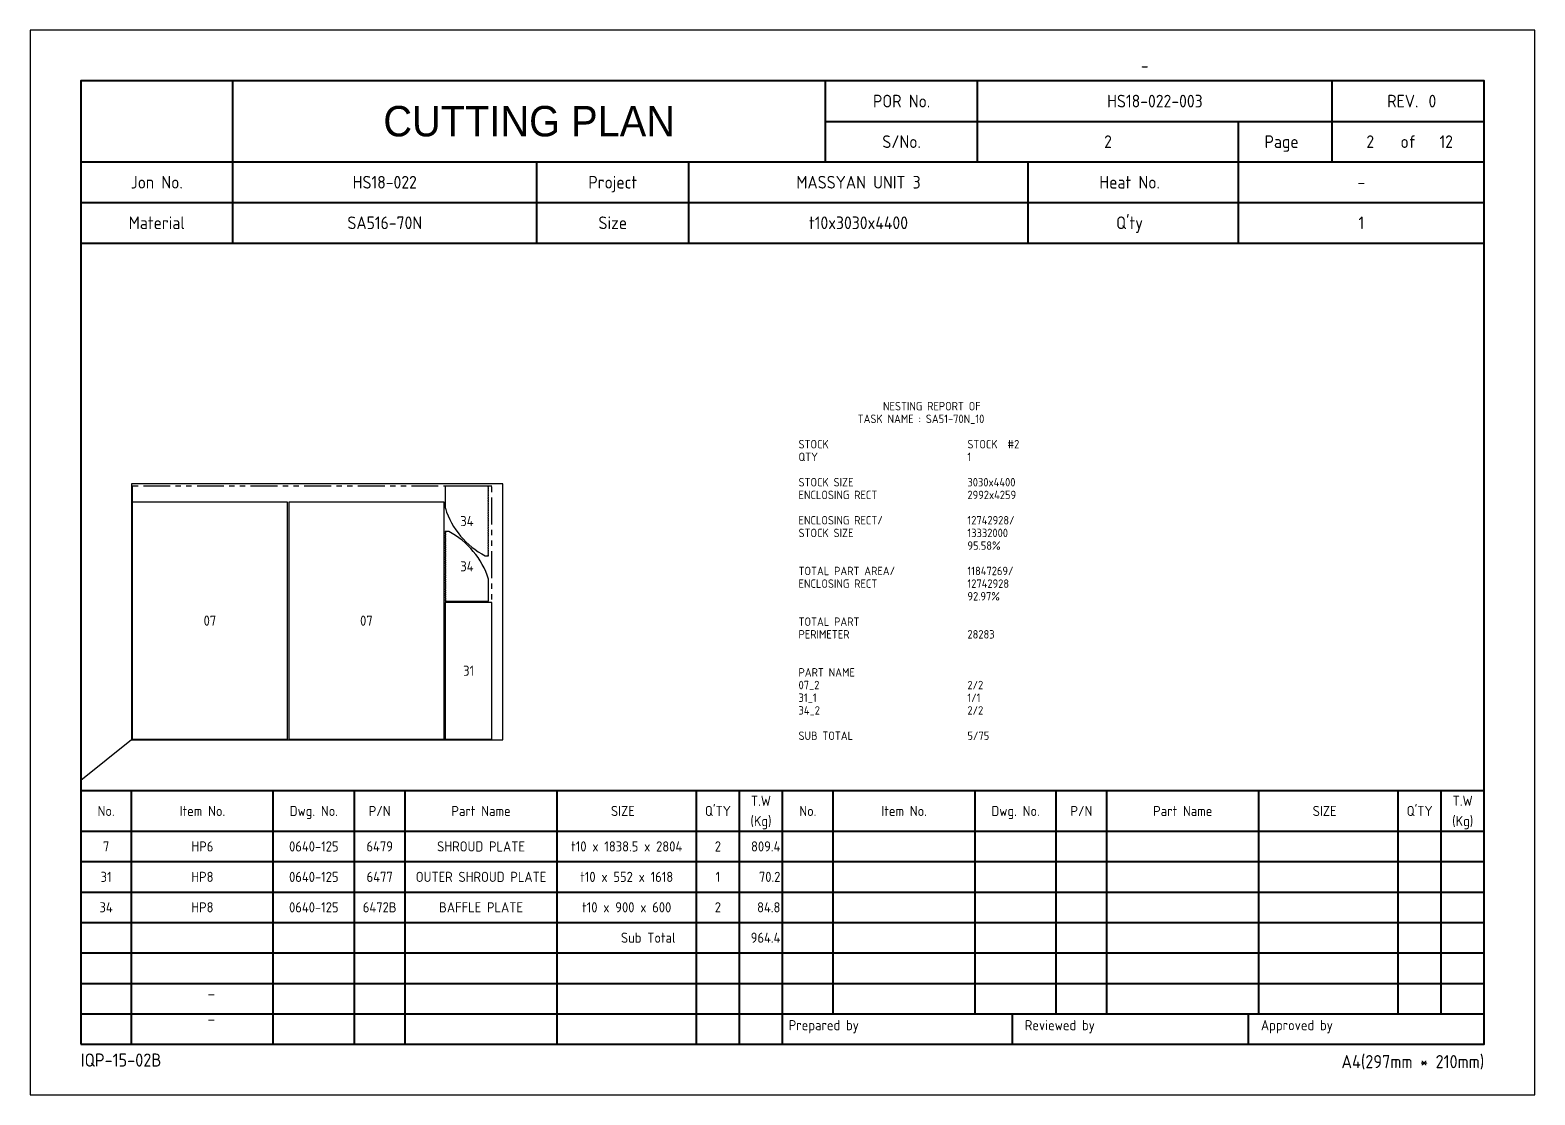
# Model space of a CAD drawing. Header units: millimetres. Extents: x -47360 to 661737, y -45870 to 354580.
# Drawn here: x 320000 to 337820, y 0 to 12600 of the extents above; entities that cross this region are included whole.
import ezdxf
from ezdxf.enums import TextEntityAlignment as Align

# ---------------------------------------------------------------- set-up
doc = ezdxf.new("R2010")
doc.units = ezdxf.units.MM
doc.header["$LTSCALE"] = 10
doc.linetypes.add('PHANTOM', pattern=[63.5, 31.75, -6.35, 6.35, -6.35, 6.35, -6.35])
for name, color, linetype in [('$ENCL_RECT_RESERVED_LAYER$', 4, 'PHANTOM'), ('07_2  010x2804x1838.5', 7, 'Continuous'), ('31_1  010x1618x552', 7, 'Continuous'), ('34_2__010X900X600', 7, 'Continuous'), ('PART-LABEL', 6, 'Continuous'), ('STOCK', 3, 'Continuous'), ('SUMMARY', 4, 'Continuous'), ('T', 2, 'Continuous')]:
    doc.layers.add(name, color=color, linetype=linetype)
doc.layers.add('PAGE', color=9, linetype='Continuous', plot=False)
doc.layers.add('TITLE', color=15, linetype='Continuous', lineweight=40)
doc.styles.get("Standard").update_dxf_attribs({"font": 'isocp2.shx', "bigfont": 'whgtxt.shx'})

# ---------------------------------------------------------------- blocks, each defined once
blk = doc.blocks.new('CP00')
at = {"layer": 'PAGE'}
blk.add_line((20, 70), (10, 62), dxfattribs=at)
blk.add_lwpolyline([(0, 0), (297, 0), (297, 210), (0, 210)], close=True, dxfattribs=at)
at = {"layer": 'TITLE'}
for p, q in [((40, 184), (40, 200)), ((157, 184), (157, 200)), ((10, 184), (287, 184)), ((10, 168), (287, 168)), ((10, 60), (287, 60)), ((148.5, 16), (287, 16))]:
    blk.add_line(p, q, dxfattribs=at)
at = {"layer": 'TITLE', "color": 8}
for p, q in [((187, 184), (187, 200)), ((257, 184), (257, 192)), ((40, 168), (40, 184)), ((130, 168), (130, 184)), ((238.5, 168), (238.5, 184)), ((10, 176), (287, 176)), ((20, 10), (20, 60)), ((48, 10), (48, 60)), ((64, 10), (64, 60)), ((74, 10), (74, 60)), ((104, 10), (104, 60)), ((131.5, 10), (131.5, 60)), ((140, 10), (140, 60)), ((158.5, 16), (158.5, 60)), ((186.5, 16), (186.5, 60)), ((202.5, 16), (202.5, 60)), ((212.5, 16), (212.5, 60)), ((242.5, 16), (242.5, 60)), ((270, 16), (270, 60)), ((278.5, 16), (278.5, 60)), ((10, 52), (287, 52)), ((10, 46), (287, 46)), ((10, 40), (287, 40)), ((10, 34), (287, 34)), ((10, 28), (287, 28)), ((10, 22), (287, 22)), ((10, 16), (148.5, 16)), ((193.8, 16), (193.8, 10)), ((240.4, 16), (240.4, 10))]:
    blk.add_line(p, q, dxfattribs=at)
at = {"layer": 'TITLE', "color": 9}
for p, q in [((257, 192), (257, 200)), ((157, 192), (287, 192)), ((238.5, 184), (238.5, 192)), ((100, 168), (100, 184)), ((197, 168), (197, 184)), ((148.5, 10), (148.5, 60))]:
    blk.add_line(p, q, dxfattribs=at)
at = {"layer": 'TITLE', "color": 15}
blk.add_lwpolyline([(10, 10), (287, 10), (287, 200), (10, 200)], close=True, dxfattribs=at)
at = {"layer": 'PAGE', "color": 2}
blk.add_attdef('ATT_NESTINGPLANNO', text='', height=2.5, dxfattribs=at).set_placement((220, 203), align=Align.MIDDLE_CENTER)
for tag, p in [('ATT_OWNERITEMNO', (35, 7.09)), ('ATT_PARTNAME', (35, 2.09))]:
    blk.add_attdef(tag, text='', height=2.5, dxfattribs=at).set_placement(p, align=Align.MIDDLE_LEFT)
at = {"layer": 'TITLE', "color": 2}
for s, height, p in [('POR No.', 2.5, (172, 196)), ('S/No.', 2.5, (172, 188)), ('Page', 2.5, (247, 188)), ('of', 2.5, (272, 188)), ('Jon No.', 2.5, (25, 180)), ('Project', 2.5, (115, 180)), ('Heat No.', 2.5, (217, 180)), ('-', 2.5, (262.75, 180)), ('Material', 2.5, (25, 172)), ('Size', 2.5, (115, 172)), ("Q'ty", 2.5, (217, 172)), ('No.', 2, (15, 56)), ('Item No.', 2, (34, 56)), ('Dwg. No.', 2, (56, 56)), ('P/N', 2, (69, 56)), ('Part Name', 2, (89, 56)), ('SIZE', 2, (117, 56)), ("Q'TY", 2, (135.75, 56)), ('T.W', 2, (144.25, 58)), ('No.', 2, (153.5, 56)), ('Item No.', 2, (172.5, 56)), ('Dwg. No.', 2, (194.5, 56)), ('P/N', 2, (207.5, 56)), ('Part Name', 2, (227.5, 56)), ('SIZE', 2, (255.5, 56)), ("Q'TY", 2, (274.25, 56)), ('T.W', 2, (282.75, 58)), ('(Kg)', 2, (144.25, 54)), ('(Kg)', 2, (282.75, 54))]:
    blk.add_text(s, height=height, dxfattribs=at).set_placement(p, align=Align.MIDDLE_CENTER)
blk.add_text('REV.', height=2.5, dxfattribs=at).set_placement((274, 196), align=Align.MIDDLE_RIGHT)
blk.add_text('0', height=2.5, dxfattribs=at).set_placement((276, 196), align=Align.MIDDLE_LEFT)
for s, height, p in [('Prepared by', 2, (149.73, 12.75)), ('Reviewed by', 2, (196.33, 12.75)), ('Approved by', 2, (242.93, 12.75)), ('IQP-15-02B', 2.594, (10, 5.57))]:
    blk.add_text(s, height=height, dxfattribs=at).set_placement(p)
blk.add_text('A4(297mm * 210mm)', height=2.5936, dxfattribs=at).set_placement((287, 5.26), align=Align.RIGHT)
at = {"layer": 'TITLE', "color": 3, "insert": (98.5, 192), "char_height": 6, "width": 59.896, "attachment_point": 5}
blk.add_mtext('{\\fHYHeadLine-Medium|b0|i0|c129|p18;CUTTING PLAN}', dxfattribs=at)
at = {"layer": 'TITLE', "color": 2}
for tag, height, p in [('ATT_PORNO', 2.5, (222, 196)), ('ATT_CUTTINGPLANNO', 2.5, (212.75, 188)), ('ATT_PAGENO', 2.5, (264.5, 188)), ('ATT_PAGESUBTOTAL', 2.5, (279.5, 188)), ('ATT_WONO', 2.5, (70, 180)), ('ATT_PROJECT', 2.5, (163.5, 180)), ('ATT_PORWEIGHT', 2, (278.5, 89)), ('ATT_NETWEIGHT', 2, (278.5, 83)), ('ATT_SAVEWEIGHT', 2, (278.5, 77)), ('ATT_SCRAPWEIGHT', 2, (278.5, 71)), ('ATT_CUTTING', 2, (278.5, 65))]:
    blk.add_attdef(tag, text='', height=height, dxfattribs=at).set_placement(p, align=Align.MIDDLE_CENTER)
at = {"layer": 'TITLE', "color": 3}
for tag, p in [('ATT_MATERIAL', (70, 172)), ('ATT_SIZE', (163.5, 172)), ('ATT_QTY', (262.75, 172))]:
    blk.add_attdef(tag, text='', height=2.5, dxfattribs=at).set_placement(p, align=Align.MIDDLE_CENTER)

msp = doc.modelspace()

# ---------------------------------------------------------------- linework, layer by layer
at = {"layer": '$ENCL_RECT_RESERVED_LAYER$'}
msp.add_lwpolyline([(321210, 4210), (325469, 4210), (325469, 7202.05), (321210, 7202.05)], close=True, dxfattribs=at)
at = {"layer": '07_2  010x2804x1838.5'}
for p, q in [((323048.5, 7014), (321210, 7014)), ((321210, 7014), (321210, 4210)), ((323048.5, 4210), (323048.5, 7014)), ((324902, 7014), (323063.5, 7014)), ((323063.5, 7014), (323063.5, 4210)), ((324902, 4210), (324902, 7014)), ((321210, 4210), (323048.5, 4210)), ((323063.5, 4210), (324902, 4210))]:
    msp.add_line(p, q, dxfattribs=at)
at = {"layer": '31_1  010x1618x552'}
for p, q in [((325469, 5828), (324917, 5828)), ((324917, 5828), (324917, 4210)), ((325469, 4210), (325469, 5828)), ((324917, 4210), (325469, 4210))]:
    msp.add_line(p, q, dxfattribs=at)
at = {"layer": '34_2__010X900X600'}
for p, q in [((325429.47, 7202.05, 21059802810.91), (324917, 7202.05, 21059802810.91)), ((324917, 7202.05, 21059802810.91), (324917, 6944.64, 21059802810.91)), ((325429.47, 7197.01, 21059802810.91), (325429.47, 7202.05, 21059802810.91)), ((325429.47, 7174.78, 21059802810.91), (325429.47, 7183.01, 21059802810.91)), ((325429.47, 7152.56, 21059802810.91), (325429.47, 7160.78, 21059802810.91)), ((325429.47, 7130.33, 21059802810.91), (325429.47, 7138.56, 21059802810.91)), ((325429.47, 7108.11, 21059802810.91), (325429.47, 7116.33, 21059802810.91)), ((325429.47, 7085.88, 21059802810.91), (325429.47, 7094.11, 21059802810.91)), ((325429.47, 7063.66, 21059802810.91), (325429.47, 7071.88, 21059802810.91)), ((325429.47, 7041.43, 21059802810.91), (325429.47, 7049.66, 21059802810.91)), ((325429.47, 7019.21, 21059802810.91), (325429.47, 7027.43, 21059802810.91)), ((325429.47, 6996.98, 21059802810.91), (325429.47, 7005.21, 21059802810.91)), ((325429.47, 6974.76, 21059802810.91), (325429.47, 6982.98, 21059802810.91)), ((325429.47, 6952.53, 21059802810.91), (325429.47, 6960.76, 21059802810.91)), ((325429.47, 6930.31, 21059802810.91), (325429.47, 6938.53, 21059802810.91)), ((325429.47, 6908.08, 21059802810.91), (325429.47, 6916.31, 21059802810.91)), ((325429.47, 6885.86, 21059802810.91), (325429.47, 6894.08, 21059802810.91)), ((325429.47, 6863.63, 21059802810.91), (325429.47, 6871.86, 21059802810.91)), ((325429.47, 6841.41, 21059802810.91), (325429.47, 6849.63, 21059802810.91)), ((325429.47, 6819.18, 21059802810.91), (325429.47, 6827.41, 21059802810.91)), ((325429.47, 6796.96, 21059802810.91), (325429.47, 6805.18, 21059802810.91)), ((325429.47, 6774.73, 21059802810.91), (325429.47, 6782.96, 21059802810.91)), ((324951.64, 6667.18, 21059802810.91), (324917, 6667.18, 21059802810.91)), ((324917, 6667.18, 21059802810.91), (324917, 6662.14, 21059802810.91)), ((324917, 6648.14, 21059802810.91), (324917, 6639.91, 21059802810.91)), ((324917, 6625.91, 21059802810.91), (324917, 6617.69, 21059802810.91)), ((324917, 6603.69, 21059802810.91), (324917, 6595.46, 21059802810.91)), ((325429.47, 6752.51, 21059802810.91), (325429.47, 6760.73, 21059802810.91)), ((325429.47, 6730.28, 21059802810.91), (325429.47, 6738.51, 21059802810.91)), ((325429.47, 6708.06, 21059802810.91), (325429.47, 6716.28, 21059802810.91)), ((325429.47, 6685.83, 21059802810.91), (325429.47, 6694.06, 21059802810.91)), ((325429.47, 6663.61, 21059802810.91), (325429.47, 6671.83, 21059802810.91)), ((325429.47, 6641.38, 21059802810.91), (325429.47, 6649.61, 21059802810.91)), ((325429.47, 6619.16, 21059802810.91), (325429.47, 6627.38, 21059802810.91)), ((325429.47, 6596.93, 21059802810.91), (325429.47, 6605.16, 21059802810.91)), ((324917, 6581.46, 21059802810.91), (324917, 6573.24, 21059802810.91)), ((324917, 6559.24, 21059802810.91), (324917, 6551.01, 21059802810.91)), ((324917, 6537.01, 21059802810.91), (324917, 6528.79, 21059802810.91)), ((324917, 6514.79, 21059802810.91), (324917, 6506.56, 21059802810.91)), ((324917, 6492.56, 21059802810.91), (324917, 6484.34, 21059802810.91)), ((324917, 6470.34, 21059802810.91), (324917, 6462.11, 21059802810.91)), ((324917, 6448.11, 21059802810.91), (324917, 6439.89, 21059802810.91)), ((324917, 6425.89, 21059802810.91), (324917, 6417.66, 21059802810.91)), ((325429.47, 6574.71, 21059802810.91), (325429.47, 6582.93, 21059802810.91)), ((325429.47, 6552.48, 21059802810.91), (325429.47, 6560.71, 21059802810.91)), ((325429.47, 6530.26, 21059802810.91), (325429.47, 6538.48, 21059802810.91)), ((325429.47, 6508.03, 21059802810.91), (325429.47, 6516.26, 21059802810.91)), ((325429.47, 6485.81, 21059802810.91), (325429.47, 6494.03, 21059802810.91)), ((325429.47, 6463.58, 21059802810.91), (325429.47, 6471.81, 21059802810.91)), ((325429.47, 6441.36, 21059802810.91), (325429.47, 6449.58, 21059802810.91)), ((325429.47, 6419.13, 21059802810.91), (325429.47, 6427.36, 21059802810.91)), ((324917, 6403.66, 21059802810.91), (324917, 6395.44, 21059802810.91)), ((324917, 6381.44, 21059802810.91), (324917, 6373.21, 21059802810.91)), ((324917, 6359.21, 21059802810.91), (324917, 6350.99, 21059802810.91)), ((324917, 6336.99, 21059802810.91), (324917, 6328.76, 21059802810.91)), ((324917, 6314.76, 21059802810.91), (324917, 6306.54, 21059802810.91)), ((324917, 6292.54, 21059802810.91), (324917, 6284.31, 21059802810.91)), ((324917, 6270.31, 21059802810.91), (324917, 6262.09, 21059802810.91)), ((324917, 6248.09, 21059802810.91), (324917, 6239.86, 21059802810.91)), ((325394.83, 6377.87, 21059802810.91), (325429.47, 6377.87, 21059802810.91)), ((325429.47, 6396.91, 21059802810.91), (325429.47, 6405.13, 21059802810.91)), ((325429.47, 6377.87, 21059802810.91), (325429.47, 6382.91, 21059802810.91)), ((324917, 6225.86, 21059802810.91), (324917, 6217.64, 21059802810.91)), ((324917, 6203.64, 21059802810.91), (324917, 6195.41, 21059802810.91)), ((324917, 6181.41, 21059802810.91), (324917, 6173.19, 21059802810.91)), ((324917, 6159.19, 21059802810.91), (324917, 6150.96, 21059802810.91)), ((324917, 6136.96, 21059802810.91), (324917, 6128.74, 21059802810.91)), ((324917, 6114.74, 21059802810.91), (324917, 6106.51, 21059802810.91)), ((324917, 6092.51, 21059802810.91), (324917, 6084.29, 21059802810.91)), ((324917, 6070.29, 21059802810.91), (324917, 6062.06, 21059802810.91)), ((325429.47, 5843, 21059802810.91), (325429.47, 6100.4, 21059802810.91)), ((324917, 6048.06, 21059802810.91), (324917, 6039.84, 21059802810.91)), ((324917, 6025.84, 21059802810.91), (324917, 6017.61, 21059802810.91)), ((324917, 6003.61, 21059802810.91), (324917, 5995.39, 21059802810.91)), ((324917, 5981.39, 21059802810.91), (324917, 5973.16, 21059802810.91)), ((324917, 5959.16, 21059802810.91), (324917, 5950.94, 21059802810.91)), ((324917, 5936.94, 21059802810.91), (324917, 5928.71, 21059802810.91)), ((324917, 5914.71, 21059802810.91), (324917, 5906.49, 21059802810.91)), ((324917, 5892.49, 21059802810.91), (324917, 5884.26, 21059802810.91)), ((324917, 5870.26, 21059802810.91), (324917, 5862.04, 21059802810.91)), ((324917, 5848.04, 21059802810.91), (324917, 5843, 21059802810.91)), ((324917, 5843, 21059802810.91), (325429.47, 5843, 21059802810.91))]:
    msp.add_line(p, q, dxfattribs=at)
for centre, radius, start, end in [((325429.47, 7190.01, 21059802810.91), 7, 89.999516, 270.000484), ((325429.47, 7167.78, 21059802810.91), 7, 89.999678, 270.000322), ((325429.47, 7145.56, 21059802810.91), 7, 89.999839, 270.000161), ((325429.47, 7123.33, 21059802810.91), 7, 90, 270), ((325429.47, 7101.11, 21059802810.91), 7, 90.000161, 269.999839), ((325429.47, 7078.88, 21059802810.91), 7, 90.000322, 269.999678), ((325429.47, 7056.66, 21059802810.91), 7, 90.000484, 269.999516), ((325429.47, 7034.43, 21059802810.91), 7, 90.000645, 269.999355), ((325429.47, 7012.21, 21059802810.91), 7, 90.000806, 269.999194), ((325429.47, 6989.98, 21059802810.91), 7, 90.000967, 269.999033), ((325429.47, 6967.76, 21059802810.91), 7, 90.001128, 269.998872), ((325429.47, 6945.53, 21059802810.91), 7, 90.001289, 269.998711), ((324929, 6944.64, 21059802810.91), 12, 180, 197.582003), ((325833.67, 7231.31, 21059802810.91), 961, 197.582003, 242.45642), ((325429.47, 6923.31, 21059802810.91), 7, 90.001451, 269.998549), ((325429.47, 6901.08, 21059802810.91), 7, 90.001612, 269.998388), ((325429.47, 6878.86, 21059802810.91), 7, 90.001773, 269.998227), ((325429.47, 6856.63, 21059802810.91), 7, 90.001934, 269.998066), ((325429.47, 6834.41, 21059802810.91), 7, 90.002095, 269.997905), ((325429.47, 6812.18, 21059802810.91), 7, 90.002256, 269.997744), ((325429.47, 6789.96, 21059802810.91), 7, 90.002418, 269.997582), ((325429.47, 6767.73, 21059802810.91), 7, 90.002579, 269.997421), ((324917, 6655.14, 21059802810.91), 7, 270.00274, 89.99726), ((324917, 6632.91, 21059802810.91), 7, 270.002579, 89.997421), ((324917, 6610.69, 21059802810.91), 7, 270.002418, 89.997582), ((324917, 6588.46, 21059802810.91), 7, 270.002256, 89.997744), ((324951.64, 6655.18, 21059802810.91), 12, 62.45642, 90), ((324512.8, 5813.74, 21059802810.91), 961, 17.582003, 62.45642), ((325429.47, 6745.51, 21059802810.91), 7, 90.00274, 269.99726), ((325429.47, 6723.28, 21059802810.91), 7, 90.002901, 269.997099), ((325429.47, 6701.06, 21059802810.91), 7, 90.003062, 269.996938), ((325429.47, 6678.83, 21059802810.91), 7, 90.000645, 269.999355), ((325429.47, 6656.61, 21059802810.91), 7, 90.000806, 269.999194), ((325429.47, 6634.38, 21059802810.91), 7, 90.000967, 269.999033), ((325429.47, 6612.16, 21059802810.91), 7, 90.001128, 269.998872), ((325429.47, 6589.93, 21059802810.91), 7, 90.001289, 269.998711), ((324917, 6566.24, 21059802810.91), 7, 270.002095, 89.997905), ((324917, 6544.01, 21059802810.91), 7, 270.001934, 89.998066), ((324917, 6521.79, 21059802810.91), 7, 270.001773, 89.998227), ((324917, 6499.56, 21059802810.91), 7, 270.001612, 89.998388), ((324917, 6477.34, 21059802810.91), 7, 270.001451, 89.998549), ((324917, 6455.11, 21059802810.91), 7, 270.001289, 89.998711), ((324917, 6432.89, 21059802810.91), 7, 270.001128, 89.998872), ((324917, 6410.66, 21059802810.91), 7, 270.000967, 89.999033), ((325429.47, 6567.71, 21059802810.91), 7, 90.001451, 269.998549), ((325429.47, 6545.48, 21059802810.91), 7, 90.001612, 269.998388), ((325429.47, 6523.26, 21059802810.91), 7, 90.001773, 269.998227), ((325429.47, 6501.03, 21059802810.91), 7, 90.001934, 269.998066), ((325429.47, 6478.81, 21059802810.91), 7, 90.002095, 269.997905), ((325429.47, 6456.58, 21059802810.91), 7, 90.002256, 269.997744), ((325429.47, 6434.36, 21059802810.91), 7, 90.002418, 269.997582), ((325429.47, 6412.13, 21059802810.91), 7, 90.002579, 269.997421), ((324917, 6388.44, 21059802810.91), 7, 270.000806, 89.999194), ((324917, 6366.21, 21059802810.91), 7, 270.000645, 89.999355), ((324917, 6343.99, 21059802810.91), 7, 270.003062, 89.996938), ((324917, 6321.76, 21059802810.91), 7, 270.002901, 89.997099), ((324917, 6299.54, 21059802810.91), 7, 270.00274, 89.99726), ((324917, 6277.31, 21059802810.91), 7, 270.002579, 89.997421), ((324917, 6255.09, 21059802810.91), 7, 270.002418, 89.997582), ((324917, 6232.86, 21059802810.91), 7, 270.002256, 89.997744), ((325394.83, 6389.87, 21059802810.91), 12, 242.45642, 270), ((325429.47, 6389.91, 21059802810.91), 7, 90.00274, 269.99726), ((324917, 6210.64, 21059802810.91), 7, 270.002095, 89.997905), ((324917, 6188.41, 21059802810.91), 7, 270.001934, 89.998066), ((324917, 6166.19, 21059802810.91), 7, 270.001773, 89.998227), ((324917, 6143.96, 21059802810.91), 7, 270.001612, 89.998388), ((324917, 6121.74, 21059802810.91), 7, 270.001451, 89.998549), ((324917, 6099.51, 21059802810.91), 7, 270.001289, 89.998711), ((324917, 6077.29, 21059802810.91), 7, 270.001128, 89.998872), ((324917, 6055.06, 21059802810.91), 7, 270.000967, 89.999033), ((325417.47, 6100.4, 21059802810.91), 12, 0, 17.582003), ((324917, 6032.84, 21059802810.91), 7, 270.000806, 89.999194), ((324917, 6010.61, 21059802810.91), 7, 270.000645, 89.999355), ((324917, 5988.39, 21059802810.91), 7, 270.000484, 89.999516), ((324917, 5966.16, 21059802810.91), 7, 270.000322, 89.999678), ((324917, 5943.94, 21059802810.91), 7, 270.000161, 89.999839), ((324917, 5921.71, 21059802810.91), 7, 270, 90), ((324917, 5899.49, 21059802810.91), 7, 269.999839, 90.000161), ((324917, 5877.26, 21059802810.91), 7, 269.999678, 90.000322), ((324917, 5855.04, 21059802810.91), 7, 269.999516, 90.000484)]:
    msp.add_arc(centre, radius, start, end, dxfattribs=at)
at = {"layer": 'STOCK'}
msp.add_lwpolyline([(321200, 4200), (325600, 4200), (325600, 7230), (321200, 7230)], close=True, dxfattribs=at)

# ---------------------------------------------------------------- block references
ref = msp.add_blockref('CP00', (320000, 0), dxfattribs=dict(xscale=60, yscale=60, zscale=60))
ref.add_attrib('ATT_WONO', 'HS18-022', dxfattribs={"layer": 'TITLE', "color": 2, "height": 150}).set_placement((324200, 10800), align=Align.MIDDLE_CENTER)
ref.add_attrib('ATT_PROJECT', 'MASSYAN UNIT 3', dxfattribs={"layer": 'TITLE', "color": 2, "height": 150}).set_placement((329810, 10800), align=Align.MIDDLE_CENTER)
ref.add_attrib('ATT_PORNO', 'HS18-022-003', dxfattribs={"layer": 'TITLE', "color": 2, "height": 150}).set_placement((333320, 11760), align=Align.MIDDLE_CENTER)
ref.add_attrib('ATT_OWNERITEMNO', '-', dxfattribs={"layer": 'PAGE', "color": 2, "height": 150}).set_placement((322100, 1200), align=Align.MIDDLE_LEFT)
ref.add_attrib('ATT_PARTNAME', '-', dxfattribs={"layer": 'PAGE', "color": 2, "height": 150}).set_placement((322100, 900), align=Align.MIDDLE_LEFT)
ref.add_attrib('ATT_MATERIAL', 'SA516-70N', dxfattribs={"layer": 'TITLE', "color": 3, "height": 150}).set_placement((324200, 10320), align=Align.MIDDLE_CENTER)
ref.add_attrib('ATT_SIZE', 't10x3030x4400', dxfattribs={"layer": 'TITLE', "color": 3, "height": 150}).set_placement((329810, 10320), align=Align.MIDDLE_CENTER)
ref.add_attrib('ATT_QTY', '1', dxfattribs={"layer": 'TITLE', "color": 3, "height": 150}).set_placement((335765, 10320), align=Align.MIDDLE_CENTER)
ref.add_attrib('ATT_NESTINGPLANNO', '-', dxfattribs={"layer": 'PAGE', "color": 2, "height": 150}).set_placement((333200, 12180), align=Align.MIDDLE_CENTER)
ref.add_attrib('ATT_CUTTINGPLANNO', '2', dxfattribs={"layer": 'TITLE', "color": 2, "height": 150}).set_placement((332765, 11280), align=Align.MIDDLE_CENTER)
ref.add_attrib('ATT_PAGENO', '2', dxfattribs={"layer": 'TITLE', "color": 2, "height": 150}).set_placement((335870, 11280), align=Align.MIDDLE_CENTER)
ref.add_attrib('ATT_PAGESUBTOTAL', '12', dxfattribs={"layer": 'TITLE', "color": 2, "height": 150}).set_placement((336770, 11280), align=Align.MIDDLE_CENTER)

# ---------------------------------------------------------------- texts
at = {"layer": 'PART-LABEL'}
for s, p in [('34', (325173.24, 6789.96, 21059802810.91)), ('34', (325173.24, 6255.09)), ('07', (322129.25, 5612)), ('07', (323982.75, 5612)), ('31', (325193, 5019))]:
    msp.add_text(s, height=120, dxfattribs=at).set_placement(p, align=Align.MIDDLE_CENTER)
at = {"layer": 'SUMMARY'}
for s, p in [('NESTING REPORT OF', (330100, 8100)), ('TASK NAME : SA51-70N_10', (329800, 7950)), ('STOCK ', (329100, 7650)), ('STOCK  #2', (331100, 7650)), ('QTY', (329100, 7500)), ('1', (331100, 7500)), ('STOCK SIZE', (329100, 7200)), ('ENCLOSING RECT', (329100, 7050)), ('3030x4400', (331100, 7200)), ('2992x4259', (331100, 7050)), ('ENCLOSING RECT/', (329100, 6750)), ('12742928/', (331100, 6750)), ('STOCK SIZE', (329100, 6600)), ('13332000', (331100, 6600)), ('95.58%', (331100, 6450)), ('TOTAL PART AREA/', (329100, 6150)), ('11847269/', (331100, 6150)), ('ENCLOSING RECT', (329100, 6000)), ('12742928', (331100, 6000)), ('92.97%', (331100, 5850)), ('TOTAL PART', (329100, 5550)), ('PERIMETER', (329100, 5400)), ('28283', (331100, 5400)), ('PART NAME', (329100, 4950)), ('07_2', (329100, 4800)), ('2/2', (331100, 4800)), ('31_1', (329100, 4650)), ('1/1', (331100, 4650)), ('34_2', (329100, 4500)), ('2/2', (331100, 4500)), ('SUB TOTAL', (329100, 4200)), ('5/75', (331100, 4200))]:
    msp.add_text(s, height=100, dxfattribs=at).set_placement(p)
at = {"layer": 'T'}
for s, p in [('7', (320900, 2880)), ('HP6', (322040, 2880)), ('0640-125', (323360, 2880)), ('6479', (324140, 2880)), ('SHROUD PLATE', (325340, 2880)), ('t10 x 1838.5 x 2804', (327065, 2880)), ('2', (328145, 2880)), ('31', (320900, 2520)), ('HP8', (322040, 2520)), ('0640-125', (323360, 2520)), ('6477', (324140, 2520)), ('OUTER SHROUD PLATE', (325340, 2520)), ('t10 x 552 x 1618', (327065, 2520)), ('1', (328145, 2520)), ('34', (320900, 2160)), ('HP8', (322040, 2160)), ('0640-125', (323360, 2160)), ('6472B', (324140, 2160)), ('BAFFLE PLATE', (325340, 2160)), ('t10 x 900 x 600', (327065, 2160)), ('2', (328145, 2160)), ('Sub Total', (327320, 1800))]:
    msp.add_text(s, height=120, dxfattribs=at).set_placement(p, align=Align.CENTER)
for s, p in [('809.4', (328884.97, 2880)), ('70.2', (328884.97, 2520)), ('84.8', (328884.97, 2160)), ('964.4', (328884.97, 1800))]:
    msp.add_text(s, height=120, dxfattribs=at).set_placement(p, align=Align.RIGHT)

doc.saveas('drawing.dxf')
